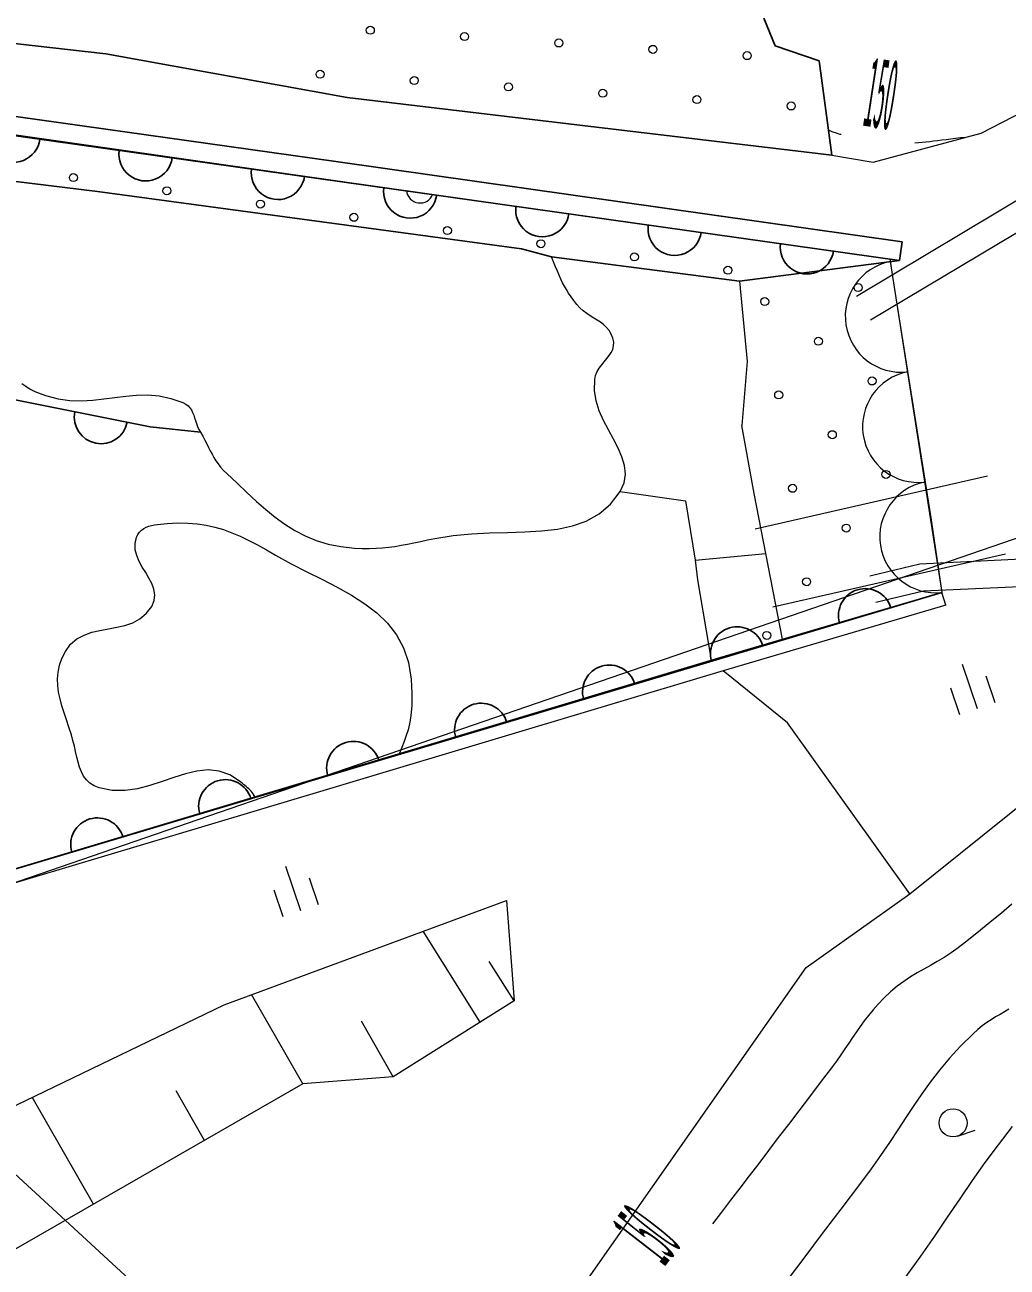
# Model space of a CAD drawing. Units: millimetres, scale not verified. Extents: x 40000 to 680000, y 20000 to 380000.
# Drawn here: x 524344 to 542732, y 277584 to 300836 of the extents above; entities that cross this region are included whole.
import ezdxf
from ezdxf.enums import TextEntityAlignment as Align

# ---------------------------------------------------------------- set-up
doc = ezdxf.new("R2010")
doc.units = ezdxf.units.MM
doc.header["$LTSCALE"] = 1000
doc.layers.add('S-BGD-RSTR', color=7, linetype='Continuous', lineweight=13)
doc.layers.add('S-STR-HTXT', color=7, linetype='Continuous', lineweight=13)
doc.styles.add('ＭＳ ゴシック', font='')
doc.styles.get('ＭＳ ゴシック').set_extended_font_data('MS Gothic')

msp = doc.modelspace()

# ---------------------------------------------------------------- linework, layer by layer
at = {"layer": 'S-BGD-RSTR', "lineweight": 25}
for p, q in [((538179, 300962), (538388, 300445)), ((525863, 300295), (521319, 300797)), ((538388, 300445), (539215, 300159)), ((530376, 299474), (525863, 300295)), ((539215, 300159), (539451, 298397)), ((518455, 299561), (540719, 296428)), ((521331, 299523), (530164, 298278)), ((539451, 298397), (530376, 299474)), ((522106, 298159), (525701, 297718)), ((530164, 298278), (540769, 296775)), ((525701, 297718), (533644, 296644)), ((540769, 296775), (540719, 296428)), ((533644, 296644), (534200, 296495)), ((534200, 296495), (537723, 296038)), ((537723, 296038), (540719, 296428)), ((519394, 294762), (526687, 293313)), ((526687, 293313), (527630, 293209)), ((541512, 290213), (520041, 283804))]:
    msp.add_line(p, q, dxfattribs=at)
at = {"layer": 'S-BGD-RSTR'}
for p, q in [((542244, 298806), (545341, 300416)), ((521333, 299186), (530115, 297931)), ((539412, 298851), (539389, 298859)), ((539434, 298843), (539412, 298851)), ((539455, 298835), (539434, 298843)), ((539476, 298828), (539455, 298835)), ((539496, 298821), (539476, 298828)), ((539516, 298814), (539496, 298821)), ((539535, 298808), (539516, 298814)), ((539553, 298802), (539535, 298808)), ((539571, 298796), (539553, 298802)), ((539588, 298791), (539571, 298796)), ((539605, 298786), (539588, 298791)), ((539622, 298781), (539605, 298786)), ((539909, 295759), (545083, 298854)), ((540226, 298267), (542244, 298806)), ((541073, 298627), (541006, 298621)), ((541141, 298633), (541073, 298627)), ((541211, 298641), (541141, 298633)), ((541282, 298649), (541211, 298641)), ((541355, 298657), (541282, 298649)), ((541431, 298667), (541355, 298657)), ((541510, 298676), (541431, 298667)), ((541592, 298686), (541510, 298676)), ((541677, 298697), (541592, 298686)), ((541766, 298707), (541677, 298697)), ((541859, 298718), (541766, 298707)), ((541956, 298729), (541859, 298718)), ((539451, 298397), (540226, 298267)), ((540176, 295313), (545384, 298428)), ((530115, 297931), (540719, 296428)), ((534240, 296397), (534200, 296495)), ((534277, 296307), (534240, 296397)), ((534312, 296225), (534277, 296307)), ((534345, 296149), (534312, 296225)), ((540534, 296455), (540581, 296161)), ((534377, 296078), (534345, 296149)), ((534410, 296010), (534377, 296078)), ((534445, 295945), (534410, 296010)), ((537723, 296038), (537865, 294534)), ((534482, 295880), (534445, 295945)), ((534523, 295815), (534482, 295880)), ((534568, 295748), (534523, 295815)), ((534619, 295678), (534568, 295748)), ((534677, 295603), (534619, 295678)), ((534735, 295537), (534677, 295603)), ((534797, 295481), (534735, 295537)), ((540669, 295607), (541302, 291609)), ((534861, 295432), (534797, 295481)), ((534926, 295389), (534861, 295432)), ((534992, 295348), (534926, 295389)), ((535056, 295309), (534992, 295348)), ((535119, 295268), (535056, 295309)), ((535177, 295224), (535119, 295268)), ((535231, 295174), (535177, 295224)), ((535279, 295116), (535231, 295174)), ((535320, 295049), (535279, 295116)), ((535352, 294970), (535320, 295049)), ((535368, 294895), (535352, 294970)), ((535365, 294826), (535368, 294895)), ((535236, 294588), (535281, 294644)), ((535281, 294644), (535319, 294702)), ((535319, 294702), (535348, 294762)), ((535348, 294762), (535365, 294826)), ((535059, 294345), (535097, 294410)), ((535097, 294410), (535142, 294472)), ((535142, 294472), (535189, 294531)), ((535189, 294531), (535236, 294588)), ((537865, 294534), (537767, 293336)), ((535006, 293992), (535012, 294195)), ((535012, 294195), (535029, 294274)), ((535029, 294274), (535059, 294345)), ((524287, 294125), (524363, 294070)), ((524363, 294070), (524445, 294019)), ((524445, 294019), (524533, 293974)), ((524533, 293974), (524629, 293933)), ((524629, 293933), (524731, 293897)), ((526232, 293888), (526437, 293905)), ((526437, 293905), (526645, 293908)), ((526645, 293908), (526858, 293890)), ((535038, 293797), (535006, 293992)), ((524731, 293897), (524965, 293837)), ((524965, 293837), (525189, 293807)), ((525189, 293807), (525406, 293801)), ((525406, 293801), (525617, 293813)), ((525617, 293813), (525824, 293835)), ((525824, 293835), (526029, 293862)), ((526029, 293862), (526232, 293888)), ((526858, 293890), (527077, 293845)), ((527077, 293845), (527304, 293767)), ((527304, 293767), (527357, 293739)), ((527357, 293739), (527400, 293706)), ((527400, 293706), (527434, 293669)), ((527434, 293669), (527462, 293627)), ((535097, 293610), (535038, 293797)), ((527462, 293627), (527485, 293581)), ((527485, 293581), (527505, 293532)), ((527505, 293532), (527522, 293481)), ((527522, 293481), (527538, 293428)), ((535177, 293428), (535097, 293610)), ((527538, 293428), (527556, 293373)), ((527556, 293373), (527576, 293319)), ((527576, 293319), (527600, 293264)), ((527600, 293264), (527630, 293209)), ((527630, 293209), (527674, 293135)), ((535268, 293253), (535177, 293428)), ((535361, 293082), (535268, 293253)), ((537996, 292061), (537767, 293336)), ((527674, 293135), (527713, 293063)), ((527713, 293063), (527749, 292994)), ((527749, 292994), (527783, 292928)), ((535448, 292915), (535361, 293082)), ((527783, 292928), (527816, 292863)), ((527816, 292863), (527849, 292800)), ((527849, 292800), (527883, 292739)), ((527883, 292739), (527921, 292678)), ((535521, 292751), (535448, 292915)), ((535570, 292588), (535521, 292751)), ((527921, 292678), (527962, 292618)), ((527962, 292618), (528009, 292558)), ((528009, 292558), (528062, 292497)), ((535586, 292427), (535570, 292588)), ((528062, 292497), (528124, 292437)), ((528124, 292437), (528316, 292255)), ((535562, 292266), (535586, 292427)), ((538014, 291403), (542365, 292394)), ((528316, 292255), (528500, 292082)), ((528500, 292082), (528679, 291917)), ((535305, 291864), (535489, 292104)), ((535489, 292104), (535562, 292266)), ((535489, 292104), (536708, 291924)), ((538526, 289335), (537996, 292061)), ((528679, 291917), (528855, 291762)), ((535092, 291682), (535305, 291864)), ((536708, 291924), (536891, 290814)), ((528855, 291762), (529031, 291618)), ((529031, 291618), (529211, 291488)), ((534854, 291549), (535092, 291682)), ((541302, 291609), (541512, 290213)), ((526461, 291297), (526492, 291342)), ((526492, 291342), (526528, 291378)), ((526528, 291378), (526569, 291408)), ((526569, 291408), (526614, 291432)), ((526614, 291432), (526663, 291451)), ((526663, 291451), (526715, 291465)), ((526715, 291465), (526770, 291476)), ((526770, 291476), (526827, 291484)), ((526827, 291484), (526885, 291491)), ((526885, 291491), (526945, 291496)), ((526945, 291496), (527006, 291501)), ((527006, 291501), (527205, 291513)), ((527205, 291513), (527393, 291511)), ((527393, 291511), (527570, 291497)), ((527570, 291497), (527740, 291472)), ((527740, 291472), (527903, 291435)), ((527903, 291435), (528063, 291388)), ((528063, 291388), (528220, 291330)), ((529211, 291488), (529397, 291371)), ((529397, 291371), (529591, 291270)), ((533377, 291337), (533702, 291346)), ((533702, 291346), (534014, 291363)), ((534014, 291363), (534312, 291398)), ((534312, 291398), (534593, 291457)), ((534593, 291457), (534854, 291549)), ((526408, 291126), (526436, 291245)), ((526412, 291012), (526408, 291126)), ((526436, 291245), (526461, 291297)), ((528220, 291330), (528377, 291263)), ((528377, 291263), (528535, 291187)), ((528535, 291187), (528697, 291103)), ((529591, 291270), (529798, 291185)), ((529798, 291185), (530019, 291118)), ((530019, 291118), (530257, 291070)), ((531387, 291094), (531504, 291116)), ((531504, 291116), (531623, 291140)), ((531623, 291140), (531748, 291167)), ((531748, 291167), (531880, 291195)), ((531880, 291195), (532020, 291224)), ((532020, 291224), (532363, 291280)), ((532363, 291280), (532705, 291312)), ((532705, 291312), (533044, 291328)), ((533044, 291328), (533377, 291337)), ((526439, 290901), (526412, 291012)), ((526486, 290794), (526439, 290901)), ((528697, 291103), (528865, 291010)), ((528865, 291010), (529039, 290911)), ((529039, 290911), (529332, 290750)), ((530257, 291070), (530516, 291042)), ((530516, 291042), (530658, 291036)), ((530658, 291036), (530792, 291035)), ((530792, 291035), (530918, 291038)), ((530918, 291038), (531039, 291046)), ((531039, 291046), (531157, 291059)), ((531157, 291059), (531272, 291075)), ((531272, 291075), (531387, 291094)), ((536891, 290814), (538215, 290938)), ((538348, 289941), (542698, 290932)), ((546816, 291026), (541100, 290739)), ((526543, 290688), (526486, 290794)), ((526606, 290584), (526543, 290688)), ((529332, 290750), (529625, 290599)), ((536891, 290814), (536936, 290447)), ((541100, 290739), (540159, 290519)), ((526667, 290481), (526606, 290584)), ((526720, 290377), (526667, 290481)), ((529625, 290599), (529913, 290454)), ((529913, 290454), (530193, 290309)), ((536936, 290447), (537189, 288942)), ((541169, 290242), (546843, 290504)), ((526758, 290273), (526720, 290377)), ((526775, 290168), (526758, 290273)), ((530193, 290309), (530459, 290159)), ((541512, 290213), (537345, 288987)), ((540273, 290033), (541169, 290242)), ((541583, 289973), (541512, 290213)), ((526618, 289816), (526719, 289950)), ((526719, 289950), (526764, 290060)), ((526764, 290060), (526775, 290168)), ((530459, 290159), (530708, 290000)), ((530708, 290000), (530934, 289828)), ((541583, 289973), (537416, 288748)), ((526364, 289646), (526499, 289717)), ((526499, 289717), (526618, 289816)), ((530934, 289828), (531134, 289636)), ((525597, 289466), (525750, 289502)), ((525750, 289502), (525907, 289531)), ((525907, 289531), (526065, 289560)), ((526065, 289560), (526218, 289596)), ((526218, 289596), (526364, 289646)), ((531134, 289636), (531302, 289421)), ((525201, 289244), (525319, 289344)), ((525319, 289344), (525452, 289415)), ((525452, 289415), (525597, 289466)), ((531302, 289421), (531435, 289178)), ((525039, 288977), (525103, 289108)), ((525103, 289108), (525201, 289244)), ((531435, 289178), (531527, 288902)), ((524968, 288721), (524994, 288848)), ((524994, 288848), (525039, 288977)), ((537345, 288987), (528432, 286315)), ((531527, 288902), (531576, 288587)), ((541892, 288870), (542171, 288041)), ((524957, 288596), (524968, 288721)), ((524961, 288471), (524957, 288596)), ((537416, 288748), (528503, 286075)), ((531576, 288587), (531584, 288453)), ((538618, 287774), (537416, 288748)), ((542335, 288650), (542503, 288153)), ((524977, 288346), (524961, 288471)), ((525003, 288220), (524977, 288346)), ((531584, 288453), (531588, 288326)), ((531588, 288326), (531589, 288204)), ((541672, 288427), (541839, 287929)), ((525037, 288092), (525003, 288220)), ((525077, 287961), (525037, 288092)), ((531585, 288087), (531576, 287973)), ((531589, 288204), (531585, 288087)), ((525121, 287827), (525077, 287961)), ((531562, 287862), (531542, 287752)), ((531576, 287973), (531562, 287862)), ((525168, 287689), (525121, 287827)), ((525215, 287546), (525168, 287689)), ((531517, 287643), (531485, 287533)), ((531542, 287752), (531517, 287643)), ((540910, 284570), (538618, 287774)), ((525245, 287442), (525215, 287546)), ((525271, 287337), (525245, 287442)), ((531447, 287422), (531403, 287308)), ((531485, 287533), (531447, 287422)), ((525294, 287233), (525271, 287337)), ((525316, 287132), (525294, 287233)), ((531403, 287308), (531351, 287190)), ((525340, 287035), (525316, 287132)), ((525368, 286942), (525340, 287035)), ((525402, 286855), (525368, 286942)), ((540910, 284570), (544091, 287131)), ((525444, 286776), (525402, 286855)), ((525496, 286705), (525444, 286776)), ((525561, 286643), (525496, 286705)), ((527134, 286748), (526912, 286671)), ((527351, 286817), (527134, 286748)), ((527565, 286868), (527351, 286817)), ((527775, 286889), (527565, 286868)), ((527981, 286870), (527775, 286889)), ((528183, 286799), (527981, 286870)), ((528382, 286667), (528183, 286799)), ((525640, 286593), (525561, 286643)), ((525735, 286554), (525640, 286593)), ((525980, 286505), (525735, 286554)), ((526220, 286504), (525980, 286505)), ((526455, 286538), (526220, 286504)), ((526686, 286597), (526455, 286538)), ((526912, 286671), (526686, 286597)), ((528411, 286643), (528382, 286667)), ((528438, 286620), (528411, 286643)), ((528464, 286599), (528438, 286620)), ((528489, 286578), (528464, 286599)), ((528512, 286558), (528489, 286578)), ((528535, 286537), (528512, 286558)), ((528557, 286515), (528535, 286537)), ((528578, 286493), (528557, 286515)), ((528598, 286469), (528578, 286493)), ((528618, 286443), (528598, 286469)), ((528432, 286315), (520041, 283804)), ((528638, 286414), (528618, 286443)), ((528657, 286382), (528638, 286414)), ((528503, 286075), (520040, 283542)), ((529224, 285091), (529503, 284262)), ((529668, 284871), (529835, 284374)), ((529004, 284648), (529172, 284150)), ((528076, 282496), (533362, 284448)), ((533362, 284448), (533502, 282566)), ((538969, 283195), (540910, 284570)), ((542821, 284380), (542623, 284212)), ((542623, 284212), (542415, 284039)), ((542415, 284039), (542193, 283857)), ((532869, 282169), (531799, 283871)), ((542193, 283857), (541955, 283665)), ((541682, 283465), (541550, 283381)), ((541817, 283558), (541682, 283465)), ((541955, 283665), (541817, 283558)), ((533502, 282566), (533038, 283307)), ((541295, 283232), (541170, 283162)), ((541422, 283304), (541295, 283232)), ((541550, 283381), (541422, 283304)), ((532667, 274200), (538969, 283195)), ((540923, 283015), (540800, 282932)), ((541047, 283090), (540923, 283015)), ((541170, 283162), (541047, 283090)), ((540676, 282840), (540551, 282736)), ((540800, 282932), (540676, 282840)), ((529545, 281013), (528585, 282684)), ((533502, 282566), (531241, 281149)), ((540317, 282506), (540222, 282399)), ((540424, 282616), (540317, 282506)), ((540551, 282736), (540424, 282616)), ((522789, 279949), (528076, 282496)), ((540135, 282295), (540055, 282192)), ((540222, 282399), (540135, 282295)), ((542599, 282314), (542516, 282266)), ((542682, 282362), (542599, 282314)), ((542766, 282411), (542682, 282362)), ((531241, 281149), (530643, 282186)), ((539981, 282090), (539909, 281987)), ((540055, 282192), (539981, 282090)), ((542266, 282099), (542181, 282030)), ((542350, 282160), (542266, 282099)), ((542433, 282215), (542350, 282160)), ((542516, 282266), (542433, 282215)), ((539839, 281884), (539769, 281778)), ((539909, 281987), (539839, 281884)), ((542094, 281952), (541861, 281719)), ((542181, 282030), (542094, 281952)), ((539696, 281669), (539618, 281557)), ((539769, 281778), (539696, 281669)), ((541861, 281719), (541652, 281493)), ((539535, 281439), (539443, 281316)), ((539618, 281557), (539535, 281439)), ((541652, 281493), (541465, 281270)), ((531241, 281149), (529545, 281013)), ((539443, 281316), (539233, 281041)), ((541465, 281270), (541293, 281049)), ((529545, 281013), (523881, 277760)), ((527706, 279957), (527175, 280881)), ((539233, 281041), (539029, 280773)), ((541293, 281049), (541134, 280829)), ((525629, 278764), (524481, 280764)), ((539029, 280773), (538830, 280512)), ((541134, 280829), (540982, 280608)), ((538830, 280512), (538636, 280257)), ((540982, 280608), (540834, 280383)), ((538636, 280257), (538447, 280009)), ((540834, 280383), (540684, 280154)), ((542824, 280215), (542562, 279876)), ((538447, 280009), (538262, 279766)), ((540684, 280154), (540529, 279919)), ((541804, 280035), (542136, 280147)), ((538262, 279766), (538081, 279527)), ((540529, 279919), (540364, 279676)), ((542562, 279876), (542315, 279540)), ((538081, 279527), (537903, 279293)), ((540364, 279676), (540185, 279423)), ((542315, 279540), (542079, 279203)), ((537903, 279293), (537728, 279063)), ((540185, 279423), (539988, 279158)), ((537728, 279063), (537555, 278837)), ((539988, 279158), (539616, 278672)), ((542079, 279203), (541846, 278864)), ((537555, 278837), (537384, 278613)), ((541846, 278864), (541612, 278518)), ((537384, 278613), (537215, 278392)), ((539616, 278672), (539269, 278214)), ((541612, 278518), (541369, 278161)), ((539269, 278214), (538943, 277780)), ((541369, 278161), (541112, 277792)), ((538943, 277780), (538631, 277364)), ((541112, 277792), (540835, 277406))]:
    msp.add_line(p, q, dxfattribs=at)
at = {"layer": 'S-BGD-RSTR', "lineweight": 18}
msp.add_line((540542, 296405), (541512, 290213), dxfattribs=at)
at = {"layer": 'S-BGD-RSTR'}
for centre, radius in [((530811, 300734), 75), ((532575, 300615), 75), ((534339, 300496), 75), ((536102, 300377), 75), ((537866, 300259), 75), ((529870, 299911), 75), ((531634, 299793), 75), ((533397, 299674), 75), ((535161, 299555), 75), ((536925, 299436), 75), ((538689, 299317), 75), ((525253, 297976), 75), ((527003, 297729), 75), ((528753, 297481), 75), ((530504, 297233), 75), ((532254, 296986), 75), ((534004, 296738), 75), ((535755, 296491), 75), ((537505, 296243), 75), ((539942, 295918), 75), ((538194, 295657), 75), ((539198, 294914), 75), ((540203, 294170), 75), ((538455, 293909), 75), ((539459, 293165), 75), ((540464, 292422), 75), ((538716, 292161), 75), ((539720, 291417), 75), ((538977, 290412), 75), ((538233, 289408), 75), ((541720, 280284), 262)]:
    msp.add_circle(centre, radius, dxfattribs=at)
at = {"layer": 'S-BGD-RSTR', "lineweight": 25}
for centre, start, end in [((524131, 298762), 171.9923, 351.9923), ((526606, 298414), 171.9923, 351.9923), ((529082, 298066), 171.9923, 351.9923), ((531558, 297717), 171.9923, 351.9923), ((534033, 297369), 171.9923, 351.9923), ((536509, 297021), 171.9923, 351.9923), ((538985, 296673), 171.9923, 351.9923), ((525769, 293495), 168.7652, 348.7652), ((540075, 289784), 16.6217, 196.6217), ((537679, 289069), 16.6217, 196.6217), ((535284, 288354), 16.6217, 196.6217), ((532888, 287639), 16.6217, 196.6217), ((530493, 286924), 16.6217, 196.6217), ((528097, 286209), 16.6217, 196.6217), ((525702, 285493), 16.6217, 196.6217)]:
    msp.add_arc(centre, 500, start, end, dxfattribs=at)
at = {"layer": 'S-BGD-RSTR'}
msp.add_arc((531743, 297757), 256, 184.6159, 339.2552, dxfattribs=at)
at = {"layer": 'S-BGD-RSTR', "lineweight": 18}
for centre in [(540748, 295380), (541071, 293316), (541394, 291252)]:
    msp.add_arc(centre, 1046, 101.3474, 276.4578, dxfattribs=at)
at = {"layer": 'S-STR-HTXT'}
for p, q in [((513970, 281276), (548012, 292988)), ((540171, 264612), (515143, 287612))]:
    msp.add_line(p, q, dxfattribs=at)

# ---------------------------------------------------------------- texts
at = {"layer": 'S-BGD-RSTR', "style": 'ＭＳ ゴシック', "width": 0.2}
for rotation, p in [(351.326, (539952, 298561)), (52.228, (536631, 277343))]:
    msp.add_text('150', height=1320, rotation=rotation, dxfattribs=at).set_placement(p, align=Align.BOTTOM_LEFT)

doc.saveas('drawing.dxf')
